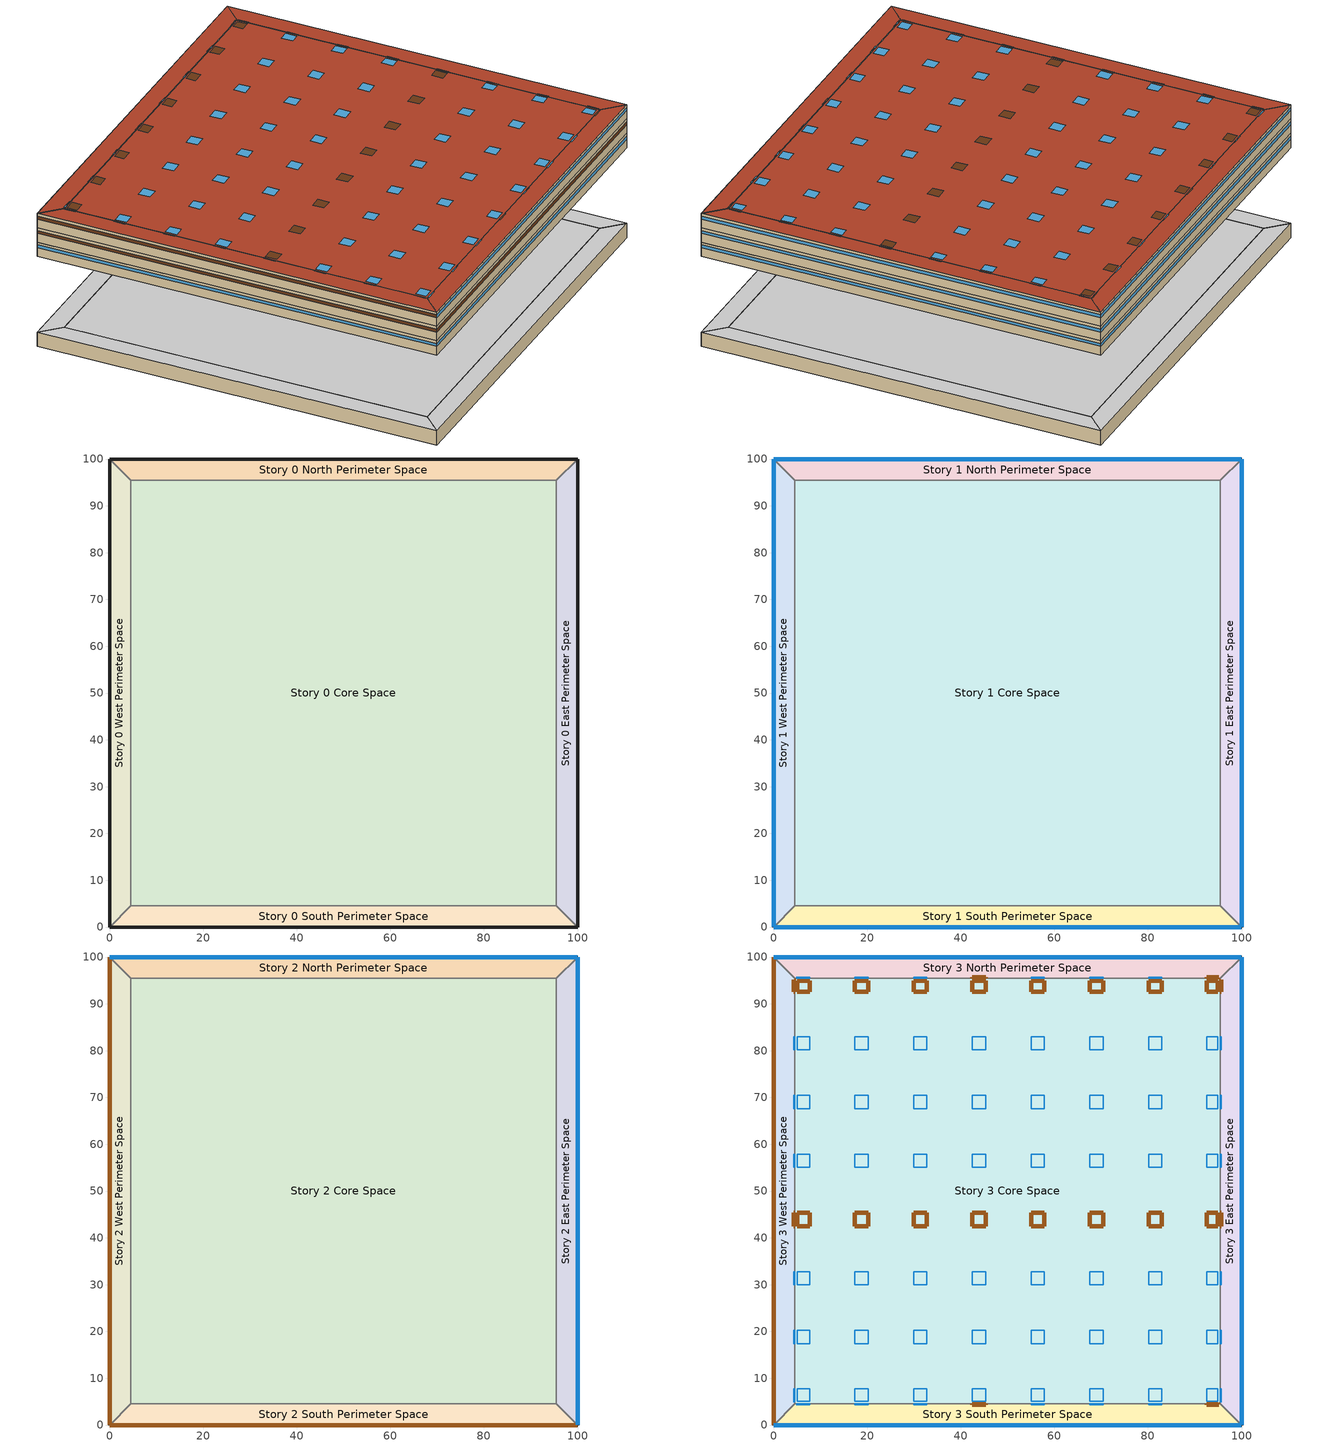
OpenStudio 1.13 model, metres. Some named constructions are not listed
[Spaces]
Story 0 West Perimeter Space
 floor ground: 0,0 0,100 4.57,95.43 4.57,4.57 z-13.8
 wall ground: 0,100 0,0 z-13.8:-10
 wall to Story 0 North Perimeter Space: 4.57,95.43 0,100 z-13.8:-10
 wall to Story 0 Core Space: 4.57,4.57 4.57,95.43 z-13.8:-10
 wall to Story 0 South Perimeter Space: 0,0 4.57,4.57 z-13.8:-10
 ceiling ground: 4.57,4.57 4.57,95.43 0,100 0,0 z-10
Story 0 North Perimeter Space
 floor ground: 0,100 100,100 95.43,95.43 4.57,95.43 z-13.8
 wall ground: 100,100 0,100 z-13.8:-10
 wall to Story 0 East Perimeter Space: 95.43,95.43 100,100 z-13.8:-10
 wall to Story 0 Core Space: 4.57,95.43 95.43,95.43 z-13.8:-10
 ceiling ground: 4.57,95.43 95.43,95.43 100,100 0,100 z-10
Story 0 East Perimeter Space
 floor ground: 100,100 100,0 95.43,4.57 95.43,95.43 z-13.8
 wall ground: 100,0 100,100 z-13.8:-10
 wall to Story 0 South Perimeter Space: 95.43,4.57 100,0 z-13.8:-10
 wall to Story 0 Core Space: 95.43,95.43 95.43,4.57 z-13.8:-10
 ceiling ground: 95.43,95.43 95.43,4.57 100,0 100,100 z-10
Story 0 South Perimeter Space
 floor ground: 100,0 0,0 4.57,4.57 95.43,4.57 z-13.8
 wall ground: 0,0 100,0 z-13.8:-10
 wall to Story 0 Core Space: 95.43,4.57 4.57,4.57 z-13.8:-10
 ceiling ground: 95.43,4.57 4.57,4.57 0,0 100,0 z-10
Story 0 Core Space
 floor ground: 4.57,4.57 4.57,95.43 95.43,95.43 95.43,4.57 z-13.8
 ceiling ground: 95.43,4.57 95.43,95.43 4.57,95.43 4.57,4.57 z-10
Story 1 West Perimeter Space
 floor outside: 0,0 0,100 4.57,95.43 4.57,4.57 z10
 wall outside: 0,100 0,0 z10:13.8
 wall to Story 1 North Perimeter Space: 4.57,95.43 0,100 z10:13.8
 wall to Story 1 Core Space: 4.57,4.57 4.57,95.43 z10:13.8
 wall to Story 1 South Perimeter Space: 0,0 4.57,4.57 z10:13.8
 window: 0,99.97 0,0.03 z12.28:13.04
Story 1 North Perimeter Space
 floor outside: 0,100 100,100 95.43,95.43 4.57,95.43 z10
 wall outside: 100,100 0,100 z10:13.8
 wall to Story 1 East Perimeter Space: 95.43,95.43 100,100 z10:13.8
 wall to Story 1 Core Space: 4.57,95.43 95.43,95.43 z10:13.8
 window: 99.97,100 0.03,100 z12.28:13.04
Story 1 East Perimeter Space
 floor outside: 100,100 100,0 95.43,4.57 95.43,95.43 z10
 wall outside: 100,0 100,100 z10:13.8
 wall to Story 1 South Perimeter Space: 95.43,4.57 100,0 z10:13.8
 wall to Story 1 Core Space: 95.43,95.43 95.43,4.57 z10:13.8
 window: 100,0.03 100,99.97 z12.28:13.04
Story 1 South Perimeter Space
 floor outside: 100,0 0,0 4.57,4.57 95.43,4.57 z10
 wall outside: 0,0 100,0 z10:13.8
 wall to Story 1 Core Space: 95.43,4.57 4.57,4.57 z10:13.8
 window: 0.03,0 99.97,0 z12.28:13.04
Story 1 Core Space
 floor outside: 4.57,4.57 4.57,95.43 95.43,95.43 95.43,4.57 z10
Story 2 West Perimeter Space
 floor to Story 1 West Perimeter Space: 0,0 0,100 4.57,95.43 4.57,4.57 z13.8
 wall outside: 0,100 0,0 z13.8:17.6
 wall to Story 2 North Perimeter Space: 4.57,95.43 0,100 z13.8:17.6
 wall to Story 2 Core Space: 4.57,4.57 4.57,95.43 z13.8:17.6
 wall to Story 2 South Perimeter Space: 0,0 4.57,4.57 z13.8:17.6
 door: 0,99.97 0,0.03 z16.08:16.84
Story 2 North Perimeter Space
 floor to Story 1 North Perimeter Space: 0,100 100,100 95.43,95.43 4.57,95.43 z13.8
 wall outside: 100,100 0,100 z13.8:17.6
 wall to Story 2 East Perimeter Space: 95.43,95.43 100,100 z13.8:17.6
 wall to Story 2 Core Space: 4.57,95.43 95.43,95.43 z13.8:17.6
 window: 99.97,100 0.03,100 z16.08:16.84
Story 2 East Perimeter Space
 floor to Story 1 East Perimeter Space: 100,100 100,0 95.43,4.57 95.43,95.43 z13.8
 wall outside: 100,0 100,100 z13.8:17.6
 wall to Story 2 South Perimeter Space: 95.43,4.57 100,0 z13.8:17.6
 wall to Story 2 Core Space: 95.43,95.43 95.43,4.57 z13.8:17.6
 window: 100,0.03 100,99.97 z16.08:16.84
Story 2 South Perimeter Space
 floor to Story 1 South Perimeter Space: 100,0 0,0 4.57,4.57 95.43,4.57 z13.8
 wall outside: 0,0 100,0 z13.8:17.6
 wall to Story 2 Core Space: 95.43,4.57 4.57,4.57 z13.8:17.6
 door: 0.03,0 99.97,0 z16.08:16.84
Story 2 Core Space
 floor to Story 1 Core Space: 4.57,4.57 4.57,95.43 95.43,95.43 95.43,4.57 z13.8
Story 3 West Perimeter Space
 floor to Story 2 West Perimeter Space: 0,0 0,100 4.57,95.43 4.57,4.57 z17.6
 wall outside: 0,100 0,0 z17.6:21.4
 wall to Story 3 North Perimeter Space: 4.57,95.43 0,100 z17.6:21.4
 wall to Story 3 Core Space: 4.57,4.57 4.57,95.43 z17.6:21.4
 wall to Story 3 South Perimeter Space: 0,0 4.57,4.57 z17.6:21.4
 door: 0,99.97 0,0.03 z19.88:20.64; 4.32,45.33 4.32,42.5 4.53,42.5 4.53,45.33 z21.4; 4.52,94.94 4.32,95.15 4.32,92.61 4.52,92.61 z21.4
 roof outside: 4.57,4.57 4.57,95.43 0,100 0,0 z21.4
 skylight: 4.32,7.71 4.32,4.9 4.52,5.11 4.52,7.71 z21.4; 4.32,20.23 4.32,17.41 4.53,17.41 4.53,20.23 z21.4; 4.32,32.78 4.32,29.95 4.53,29.95 4.53,32.78 z21.4; 4.32,57.88 4.32,55.05 4.53,55.05 4.53,57.88 z21.4; 4.32,70.42 4.32,67.6 4.53,67.6 4.53,70.42 z21.4; 4.32,82.97 4.32,80.14 4.53,80.14 4.53,82.97 z21.4
Story 3 North Perimeter Space
 floor to Story 2 North Perimeter Space: 0,100 100,100 95.43,95.43 4.57,95.43 z17.6
 wall outside: 100,100 0,100 z17.6:21.4
 wall to Story 3 East Perimeter Space: 95.43,95.43 100,100 z17.6:21.4
 wall to Story 3 Core Space: 4.57,95.43 95.43,95.43 z17.6:21.4
 window: 99.97,100 0.03,100 z19.88:20.64
 door: 45.33,95.68 42.5,95.68 42.5,95.47 45.33,95.47 z21.4; 92.61,95.68 92.61,95.48 94.94,95.48 95.15,95.68 z21.4
 roof outside: 4.57,95.43 95.43,95.43 100,100 0,100 z21.4
 skylight: 5.11,95.48 7.71,95.48 7.71,95.68 4.9,95.68 z21.4; 20.23,95.68 17.41,95.68 17.41,95.47 20.23,95.47 z21.4; 32.78,95.68 29.95,95.68 29.95,95.47 32.78,95.47 z21.4; 57.88,95.68 55.05,95.68 55.05,95.47 57.88,95.47 z21.4; 70.42,95.68 67.6,95.68 67.6,95.47 70.42,95.47 z21.4; 82.97,95.68 80.14,95.68 80.14,95.47 82.97,95.47 z21.4
Story 3 East Perimeter Space
 floor to Story 2 East Perimeter Space: 100,100 100,0 95.43,4.57 95.43,95.43 z17.6
 wall outside: 100,0 100,100 z17.6:21.4
 wall to Story 3 South Perimeter Space: 95.43,4.57 100,0 z17.6:21.4
 wall to Story 3 Core Space: 95.43,95.43 95.43,4.57 z17.6:21.4
 window: 100,0.03 100,99.97 z19.88:20.64
 door: 95.47,42.5 95.68,42.5 95.68,45.33 95.47,45.33 z21.4; 95.48,94.94 95.48,92.61 95.68,92.61 95.68,95.15 z21.4
 roof outside: 95.43,95.43 95.43,4.57 100,0 100,100 z21.4
 skylight: 95.48,5.11 95.68,4.9 95.68,7.71 95.48,7.71 z21.4; 95.47,17.41 95.68,17.41 95.68,20.23 95.47,20.23 z21.4; 95.47,29.95 95.68,29.95 95.68,32.78 95.47,32.78 z21.4; 95.47,55.05 95.68,55.05 95.68,57.88 95.47,57.88 z21.4; 95.47,67.6 95.68,67.6 95.68,70.42 95.47,70.42 z21.4; 95.47,80.14 95.68,80.14 95.68,82.97 95.47,82.97 z21.4
Story 3 South Perimeter Space
 floor to Story 2 South Perimeter Space: 100,0 0,0 4.57,4.57 95.43,4.57 z17.6
 wall outside: 0,0 100,0 z17.6:21.4
 wall to Story 3 Core Space: 95.43,4.57 4.57,4.57 z17.6:21.4
 window: 0.03,0 99.97,0 z19.88:20.64
 door: 42.5,4.53 42.5,4.32 45.33,4.32 45.33,4.53 z21.4; 94.94,4.52 92.61,4.52 92.61,4.32 95.15,4.32 z21.4
 roof outside: 95.43,4.57 4.57,4.57 0,0 100,0 z21.4
 skylight: 5.11,4.52 4.9,4.32 7.71,4.32 7.71,4.52 z21.4; 17.41,4.53 17.41,4.32 20.23,4.32 20.23,4.53 z21.4; 29.95,4.53 29.95,4.32 32.78,4.32 32.78,4.53 z21.4; 55.05,4.53 55.05,4.32 57.88,4.32 57.88,4.53 z21.4; 67.6,4.53 67.6,4.32 70.42,4.32 70.42,4.53 z21.4; 80.14,4.53 80.14,4.32 82.97,4.32 82.97,4.53 z21.4
Story 3 Core Space
 floor to Story 2 Core Space: 4.57,4.57 4.57,95.43 95.43,95.43 95.43,4.57 z17.6
 door: 5.13,42.5 7.73,42.5 7.73,45.33 5.13,45.33 z21.4; 5.13,94.93 5.13,92.59 7.73,92.59 7.73,94.93 z21.4; 17.41,42.5 20.23,42.5 20.23,45.33 17.41,45.33 z21.4; 17.41,94.93 17.41,92.59 20.23,92.59 20.23,94.93 z21.4; 29.95,42.5 32.78,42.5 32.78,45.33 29.95,45.33 z21.4; 29.95,94.93 29.95,92.59 32.78,92.59 32.78,94.93 z21.4; 42.5,42.5 45.33,42.5 45.33,45.33 42.5,45.33 z21.4; 42.5,94.93 42.5,92.59 45.33,92.59 45.33,94.93 z21.4; 55.05,42.5 57.88,42.5 57.88,45.33 55.05,45.33 z21.4; 55.05,94.93 55.05,92.59 57.88,92.59 57.88,94.93 z21.4; 67.6,42.5 70.42,42.5 70.42,45.33 67.6,45.33 z21.4; 67.6,94.93 67.6,92.59 70.42,92.59 70.42,94.93 z21.4; 80.14,42.5 82.97,42.5 82.97,45.33 80.14,45.33 z21.4; 80.14,94.93 80.14,92.59 82.97,92.59 82.97,94.93 z21.4; 92.59,45.33 92.59,42.5 94.93,42.5 94.93,45.33 z21.4; 94.93,94.93 92.59,94.93 92.59,92.59 94.93,92.59 z21.4
 roof outside: 95.43,4.57 95.43,95.43 4.57,95.43 4.57,4.57 z21.4
 skylight: 5.13,5.13 7.73,5.13 7.73,7.73 5.13,7.73 z21.4; 5.13,17.41 7.73,17.41 7.73,20.23 5.13,20.23 z21.4; 5.13,29.95 7.73,29.95 7.73,32.78 5.13,32.78 z21.4; 5.13,55.05 7.73,55.05 7.73,57.88 5.13,57.88 z21.4; 5.13,67.6 7.73,67.6 7.73,70.42 5.13,70.42 z21.4; 5.13,80.14 7.73,80.14 7.73,82.97 5.13,82.97 z21.4; 20.23,7.73 17.41,7.73 17.41,5.13 20.23,5.13 z21.4; 17.41,17.41 20.23,17.41 20.23,20.23 17.41,20.23 z21.4; 17.41,29.95 20.23,29.95 20.23,32.78 17.41,32.78 z21.4; 17.41,55.05 20.23,55.05 20.23,57.88 17.41,57.88 z21.4; 17.41,67.6 20.23,67.6 20.23,70.42 17.41,70.42 z21.4; 17.41,80.14 20.23,80.14 20.23,82.97 17.41,82.97 z21.4; 32.78,7.73 29.95,7.73 29.95,5.13 32.78,5.13 z21.4; 29.95,17.41 32.78,17.41 32.78,20.23 29.95,20.23 z21.4; 29.95,29.95 32.78,29.95 32.78,32.78 29.95,32.78 z21.4; 29.95,55.05 32.78,55.05 32.78,57.88 29.95,57.88 z21.4; 29.95,67.6 32.78,67.6 32.78,70.42 29.95,70.42 z21.4; 29.95,80.14 32.78,80.14 32.78,82.97 29.95,82.97 z21.4; 45.33,7.73 42.5,7.73 42.5,5.13 45.33,5.13 z21.4; 42.5,17.41 45.33,17.41 45.33,20.23 42.5,20.23 z21.4; 42.5,29.95 45.33,29.95 45.33,32.78 42.5,32.78 z21.4; 42.5,55.05 45.33,55.05 45.33,57.88 42.5,57.88 z21.4; 42.5,67.6 45.33,67.6 45.33,70.42 42.5,70.42 z21.4; 42.5,80.14 45.33,80.14 45.33,82.97 42.5,82.97 z21.4; 57.88,7.73 55.05,7.73 55.05,5.13 57.88,5.13 z21.4; 55.05,17.41 57.88,17.41 57.88,20.23 55.05,20.23 z21.4; 55.05,29.95 57.88,29.95 57.88,32.78 55.05,32.78 z21.4; 55.05,55.05 57.88,55.05 57.88,57.88 55.05,57.88 z21.4; 55.05,67.6 57.88,67.6 57.88,70.42 55.05,70.42 z21.4; 55.05,80.14 57.88,80.14 57.88,82.97 55.05,82.97 z21.4; 70.42,7.73 67.6,7.73 67.6,5.13 70.42,5.13 z21.4; 67.6,17.41 70.42,17.41 70.42,20.23 67.6,20.23 z21.4; 67.6,29.95 70.42,29.95 70.42,32.78 67.6,32.78 z21.4; 67.6,55.05 70.42,55.05 70.42,57.88 67.6,57.88 z21.4; 67.6,67.6 70.42,67.6 70.42,70.42 67.6,70.42 z21.4; 67.6,80.14 70.42,80.14 70.42,82.97 67.6,82.97 z21.4; 82.97,7.73 80.14,7.73 80.14,5.13 82.97,5.13 z21.4; 80.14,17.41 82.97,17.41 82.97,20.23 80.14,20.23 z21.4; 80.14,29.95 82.97,29.95 82.97,32.78 80.14,32.78 z21.4; 80.14,55.05 82.97,55.05 82.97,57.88 80.14,57.88 z21.4; 80.14,67.6 82.97,67.6 82.97,70.42 80.14,70.42 z21.4; 80.14,80.14 82.97,80.14 82.97,82.97 80.14,82.97 z21.4; 92.59,7.73 92.59,5.13 94.93,5.13 94.93,7.73 z21.4; 92.59,20.23 92.59,17.41 94.93,17.41 94.93,20.23 z21.4; 92.59,32.78 92.59,29.95 94.93,29.95 94.93,32.78 z21.4; 92.59,57.88 92.59,55.05 94.93,55.05 94.93,57.88 z21.4; 92.59,70.42 92.59,67.6 94.93,67.6 94.93,70.42 z21.4; 92.59,82.97 92.59,80.14 94.93,80.14 94.93,82.97 z21.4
[Building]
Building 1: Default Construction Set=Construction Set 1 at climate 4 at climate 5 at climate 6 at climate 7a at climate 7b at climate 8
[Site]
Resolute_NU_CAN: Latitude {deg}=74.72; Longitude {deg}=-94.98; Time Zone {hr}=-6; Elevation {m}=67
[Site:GroundTemperature:BuildingSurface]
19.527, 19.502, 19.536, 19.598, 20.002, 21.64, 22.225, 22.375, 21.449, 20.121, 19.802, 19.633
[Site:WaterMainsTemperature]
Calculation Method=Correlation; Annual Average Outdoor Air Temperature {C}=-16.5333; Maximum Difference In Monthly Average Outdoor Air Temperatures {deltaC}=35.9
[SizingPeriod:DesignDay] Barometric Pressure {Pa}=100523; Sky Clearness=0; Rain Indicator=0; Snow Indicator=0; Day of Month=21; Daylight Saving Time Indicator=0; Humidity Indicating Type=Wetbulb; Dry-Bulb Temperature Range Modifier Type=DefaultMultipliers
Name | Maximum Dry-Bulb Temperature {C} | Daily Dry-Bulb Temperature Range {deltaC} | Humidity Indicating Conditions at Maximum Dry-Bulb | Wind Speed {m/s} | Wind Direction {deg} | Month | Day Type | Solar Model Indicator | ASHRAE Taub | ASHRAE Taud
Resolute Ann Clg .4% Condns DB=>MWB | 10.8 | 4.7 | 7.7 | 5.6 | 140 | 7 | SummerDesignDay | ASHRAETau | 0.332 | 2.238
Resolute Ann Htg 99.6% Condns DB | -42.5 | 0 | -42.5 | 4 | 330 | 2 | WinterDesignDay | ASHRAEClearSky
[Material] Roughness=Smooth; Density {kg/m3}=0.1; Specific Heat {J/kg-K}=100; Thermal Absorptance=0.9; Solar Absorptance=0.7; Visible Absorptance=0.7
Name | Thickness {m} | Conductivity {W/m-K}
opaque material | 0.0127 | 0.16
insulation material | 0.05 | 0.043
[WindowMaterial:SimpleGlazingSystem]
Name | U-Factor {W/m2-K} | Solar Heat Gain Coefficient | Visible Transmittance
simple glazing test | 3.23646 | 0.25 | 0.16
Customized Fenestration:: cond=0.160 tvis=0.210 tsol=0.600 | 1.6 | 0.6 | 0.21
[WindowMaterial:Glazing]
Standard Glazing Test: Optical Data Type=SpectralAverage; Thickness {m}=0.003; Solar Transmittance at Normal Incidence=0.84; Front Side Solar Reflectance at Normal Incidence=0.075; Back Side Solar Reflectance at Normal Incidence=0.075; Visible Transmittance at Normal Incidence=0.9; Front Side Visible Reflectance at Normal Incidence=0.081; Back Side Visible Reflectance at Normal Incidence=0.081; Infrared Transmittance at Normal Incidence=0; Front Side Infrared Hemispherical Emissivity=0.84; Back Side Infrared Hemispherical Emissivity=0.84; Conductivity {W/m-K}=0.9; Dirt Correction Factor for Solar and Visible Transmittance=1; Solar Diffusing=No
[Construction]
OpaqueConstructionIntWall; OpaqueConstructionIntRoof; OpaqueConstructionIntFloor; OpaqueConstructionDoor; OpaqueConstructionOverheadDoor: opaque material, insulation material
FenestrationConstructionFixed; FenestrationConstructionOperable: simple glazing test
FenestrationConstructionDoor; FenestrationConstructionSkylight; FenestrationConstructionDomeConstruction; FenestrationConstructionDiffuserConstruction: Standard Glazing Test
Customized Fenestration: cond=0.160 tvis=0.210 tsol=0.600: Customized Fenestration:: cond=0.160 tvis=0.210 tsol=0.600
[DefaultSurfaceConstructions]
Name | Floor Construction | Wall Construction | Roof Ceiling Construction
InteriorSet | OpaqueConstructionIntRoof | OpaqueConstructionIntWall | OpaqueConstructionIntFloor
Construction Set 1 at climate 4 at climate 5 at climate 6 at climate 7a at climate 7b at climate 8 | Customized opaque construction {d19dd1ed-6a47-491d-9ac2-61c3805eda9e} to conductance of 0.142 | Customized opaque construction {5ef58416-8c14-4a84-964b-85a2a69d240b} to conductance of 0.183 | Customized opaque construction {3a5b4be6-8e29-485b-a5ff-7d1699a4a84e} to conductance of 0.142
Construction Set 1 at climate 4 at climate 5 at climate 6 at climate 7a at climate 7b at climate 9 | Customized opaque construction {d8dfa130-18df-4135-a8c4-1b371ef17250} to conductance of 0.379 | Customized opaque construction {c9726a40-cf0e-4b31-bba0-b41c11d79092} to conductance of 0.21 | Customized opaque construction {5d5c9e20-becf-42a1-866a-dbf417f2469e} to conductance of 0.21
[DefaultSubSurfaceConstructions]
Name | Fixed Window Construction | Operable Window Construction | Door Construction | Glass Door Construction | Overhead Door Construction | Skylight Construction | Tubular Daylight Dome Construction | Tubular Daylight Diffuser Construction
Default Sub Surface Constructions 2 | FenestrationConstructionFixed | FenestrationConstructionOperable | OpaqueConstructionDoor | FenestrationConstructionDoor | OpaqueConstructionOverheadDoor | FenestrationConstructionSkylight | FenestrationConstructionDomeConstruction | FenestrationConstructionDiffuserConstruction
Construction Set 1 at climate 4 at climate 5 at climate 6 at climate 7a at climate 7b at climate 8 | Customized Fenestration: cond=0.160 tvis=0.210 tsol=0.600 | Customized Fenestration: cond=0.160 tvis=0.210 tsol=0.600 | Customized opaque construction {cabdbe77-d35f-4ec2-93a9-02a3c53a48a1} to conductance of 1.6 | Customized Fenestration: cond=0.160 tvis=0.210 tsol=0.600 | Customized opaque construction {1ea1136d-2adc-4b91-a025-7bdcd371e64c} to conductance of 1.6 | Customized Fenestration: cond=0.160 tvis=0.210 tsol=0.600 | Customized Fenestration: cond=0.160 tvis=0.210 tsol=0.600 | Customized Fenestration: cond=0.160 tvis=0.210 tsol=0.600
[DefaultConstructionSet]
Construction Set 1 at climate 4 at climate 5 at climate 6 at climate 7a at climate 7b at climate 8: Default Exterior Surface Constructions=Construction Set 1 at climate 4 at climate 5 at climate 6 at climate 7a at climate 7b at climate 8; Default Interior Surface Constructions=InteriorSet; Default Ground Contact Surface Constructions=Construction Set 1 at climate 4 at climate 5 at climate 6 at climate 7a at climate 7b at climate 9; Default Exterior SubSurface Constructions=Construction Set 1 at climate 4 at climate 5 at climate 6 at climate 7a at climate 7b at climate 8; Default Interior SubSurface Constructions=Default Sub Surface Constructions 2
[BuildingStory] Nominal Floor to Floor Height {m}=3.8
Name | Nominal Z Coordinate {m}
Story 0 | -13.8
Story 1 | 10
Story 2 | 13.8
Story 3 | 17.6
[Space] Space Type=NECB 2011-Office-WholeBuilding
Name | Building Story | Thermal Zone
Story 0 West Perimeter Space | Story 0 | Story 0 West Perimeter Space ZN
Story 0 North Perimeter Space | Story 0 | Story 0 North Perimeter Space ZN
Story 0 East Perimeter Space | Story 0 | Story 0 East Perimeter Space ZN
Story 0 South Perimeter Space | Story 0 | Story 0 South Perimeter Space ZN
Story 0 Core Space | Story 0 | Story 0 Core Space ZN
Story 1 West Perimeter Space | Story 1 | Story 1 West Perimeter Space ZN
Story 1 North Perimeter Space | Story 1 | Story 1 North Perimeter Space ZN
Story 1 East Perimeter Space | Story 1 | Story 1 East Perimeter Space ZN
Story 1 South Perimeter Space | Story 1 | Story 1 South Perimeter Space ZN
Story 1 Core Space | Story 1 | Story 1 Core Space ZN
Story 2 West Perimeter Space | Story 2 | Story 2 West Perimeter Space ZN
Story 2 North Perimeter Space | Story 2 | Story 2 North Perimeter Space ZN
Story 2 East Perimeter Space | Story 2 | Story 2 East Perimeter Space ZN
Story 2 South Perimeter Space | Story 2 | Story 2 South Perimeter Space ZN
Story 2 Core Space | Story 2 | Story 2 Core Space ZN
Story 3 West Perimeter Space | Story 3 | Story 3 West Perimeter Space ZN
Story 3 North Perimeter Space | Story 3 | Story 3 North Perimeter Space ZN
Story 3 East Perimeter Space | Story 3 | Story 3 East Perimeter Space ZN
Story 3 South Perimeter Space | Story 3 | Story 3 South Perimeter Space ZN
Story 3 Core Space | Story 3 | Story 3 Core Space ZN
[SpaceType]
NECB 2011-Office-WholeBuilding: Default Schedule Set=NECB 2011-Office-WholeBuilding Schedule Set; Design Specification Outdoor Air Object=NECB 2011-Office-WholeBuilding Ventilation; Standards Building Type=Office; Standards Space Type=WholeBuilding
[People:Definition]
NECB 2011-Office-WholeBuilding People Definition: Number of People Calculation Method=People/Area; People per Space Floor Area {person/m2}=0.0400417; Fraction Radiant=0.3
[People]
NECB 2011-Office-WholeBuilding People: People Definition=NECB 2011-Office-WholeBuilding People Definition; Space or SpaceType=NECB 2011-Office-WholeBuilding; Work Efficiency Schedule=Work Efficiency Schedule; Clothing Insulation Schedule=Clothing Schedule; Air Velocity Schedule=Air Velocity Schedule
[Lights:Definition]
NECB 2011-Office-WholeBuilding Lights Definition: Design Level Calculation Method=Watts/Area; Watts per Space Floor Area {W/m2}=9.69992; Fraction Radiant=0.5; Fraction Visible=0.2
[Lights]
NECB 2011-Office-WholeBuilding Lights: Lights Definition=NECB 2011-Office-WholeBuilding Lights Definition; Space or SpaceType=NECB 2011-Office-WholeBuilding
[ElectricEquipment:Definition]
NECB 2011-Office-WholeBuilding Elec Equip Definition: Design Level Calculation Method=Watts/Area; Watts per Space Floor Area {W/m2}=7.49994; Fraction Radiant=0.5
[ElectricEquipment]
NECB 2011-Office-WholeBuilding Elec Equip: Electric Equipment Definition=NECB 2011-Office-WholeBuilding Elec Equip Definition; Space or SpaceType=NECB 2011-Office-WholeBuilding
[DesignSpecification:OutdoorAir]
NECB 2011-Office-WholeBuilding Ventilation: Outdoor Air Method=Sum; Outdoor Air Flow per Floor Area {m3/s-m2}=0.00040132
[DefaultScheduleSet]
NECB 2011-Office-WholeBuilding Schedule Set: Number of People Schedule=NECB-A-Occupancy; People Activity Level Schedule=NECB-Activity; Lighting Schedule=NECB-A-Lighting; Electric Equipment Schedule=NECB-A-Electric-Equipment; Infiltration Schedule=Always On
[ThermostatSetpoint:DualSetpoint] Heating Setpoint Temperature Schedule=NECB-A-Thermostat Setpoint-Heating; Cooling Setpoint Temperature Schedule=NECB-A-Thermostat Setpoint-Cooling
NECB 2011-Office-WholeBuilding Thermostat 1; NECB 2011-Office-WholeBuilding Thermostat 2; NECB 2011-Office-WholeBuilding Thermostat 3; NECB 2011-Office-WholeBuilding Thermostat 4; NECB 2011-Office-WholeBuilding Thermostat 5; NECB 2011-Office-WholeBuilding Thermostat 6; NECB 2011-Office-WholeBuilding Thermostat 7; NECB 2011-Office-WholeBuilding Thermostat 8; NECB 2011-Office-WholeBuilding Thermostat 9; NECB 2011-Office-WholeBuilding Thermostat 10; NECB 2011-Office-WholeBuilding Thermostat 11; NECB 2011-Office-WholeBuilding Thermostat 12; NECB 2011-Office-WholeBuilding Thermostat 13; NECB 2011-Office-WholeBuilding Thermostat 14; NECB 2011-Office-WholeBuilding Thermostat 15; NECB 2011-Office-WholeBuilding Thermostat 16; NECB 2011-Office-WholeBuilding Thermostat 17; NECB 2011-Office-WholeBuilding Thermostat 18; NECB 2011-Office-WholeBuilding Thermostat 19; NECB 2011-Office-WholeBuilding Thermostat 20
[ThermalZone] Use Ideal Air Loads=No
Name | Thermostat
Story 3 West Perimeter Space ZN | NECB 2011-Office-WholeBuilding Thermostat 1
Story 1 East Perimeter Space ZN | NECB 2011-Office-WholeBuilding Thermostat 2
Story 3 Core Space ZN | NECB 2011-Office-WholeBuilding Thermostat 3
Story 3 South Perimeter Space ZN | NECB 2011-Office-WholeBuilding Thermostat 4
Story 0 North Perimeter Space ZN | NECB 2011-Office-WholeBuilding Thermostat 5
Story 3 North Perimeter Space ZN | NECB 2011-Office-WholeBuilding Thermostat 6
Story 1 Core Space ZN | NECB 2011-Office-WholeBuilding Thermostat 7
Story 1 North Perimeter Space ZN | NECB 2011-Office-WholeBuilding Thermostat 8
Story 2 East Perimeter Space ZN | NECB 2011-Office-WholeBuilding Thermostat 9
Story 0 South Perimeter Space ZN | NECB 2011-Office-WholeBuilding Thermostat 10
Story 0 West Perimeter Space ZN | NECB 2011-Office-WholeBuilding Thermostat 11
Story 0 Core Space ZN | NECB 2011-Office-WholeBuilding Thermostat 12
Story 1 West Perimeter Space ZN | NECB 2011-Office-WholeBuilding Thermostat 13
Story 3 East Perimeter Space ZN | NECB 2011-Office-WholeBuilding Thermostat 14
Story 1 South Perimeter Space ZN | NECB 2011-Office-WholeBuilding Thermostat 15
Story 2 South Perimeter Space ZN | NECB 2011-Office-WholeBuilding Thermostat 16
Story 0 East Perimeter Space ZN | NECB 2011-Office-WholeBuilding Thermostat 17
Story 2 North Perimeter Space ZN | NECB 2011-Office-WholeBuilding Thermostat 18
Story 2 Core Space ZN | NECB 2011-Office-WholeBuilding Thermostat 19
Story 2 West Perimeter Space ZN | NECB 2011-Office-WholeBuilding Thermostat 20
[Sizing:Zone] Zone Cooling Design Supply Air Temperature Input Method=SupplyAirTemperature; Zone Cooling Design Supply Air Temperature {C}=14; Zone Cooling Design Supply Air Temperature Difference {deltaC}=11.11; Zone Heating Design Supply Air Temperature Input Method=SupplyAirTemperature; Zone Heating Design Supply Air Temperature {C}=40; Zone Heating Design Supply Air Temperature Difference {deltaC}=11.11; Zone Cooling Design Supply Air Humidity Ratio {kg-H2O/kg-air}=0.0085; Zone Heating Design Supply Air Humidity Ratio {kg-H2O/kg-air}=0.008; Cooling Design Air Flow Method=DesignDay; Heating Design Air Flow Method=DesignDay; Account for Dedicated Outdoor Air System=No; Dedicated Outdoor Air System Control Strategy=NeutralSupplyAir; Dedicated Outdoor Air Low Setpoint Temperature for Design {C}=autosize; Dedicated Outdoor Air High Setpoint Temperature for Design {C}=autosize
Story 3 West Perimeter Space ZN; Story 1 East Perimeter Space ZN; Story 3 Core Space ZN; Story 3 South Perimeter Space ZN; Story 0 North Perimeter Space ZN; Story 3 North Perimeter Space ZN; Story 1 Core Space ZN; Story 1 North Perimeter Space ZN; Story 2 East Perimeter Space ZN; Story 0 South Perimeter Space ZN; Story 0 West Perimeter Space ZN; Story 0 Core Space ZN; Story 1 West Perimeter Space ZN; Story 3 East Perimeter Space ZN; Story 1 South Perimeter Space ZN; Story 2 South Perimeter Space ZN; Story 0 East Perimeter Space ZN; Story 2 North Perimeter Space ZN; Story 2 Core Space ZN; Story 2 West Perimeter Space ZN
[Zone equipment]
Story 3 West Perimeter Space ZN: Zone HVAC Ideal Loads Air System 1
Story 1 East Perimeter Space ZN: Zone HVAC Ideal Loads Air System 2
Story 3 Core Space ZN: Zone HVAC Ideal Loads Air System 3
Story 3 South Perimeter Space ZN: Zone HVAC Ideal Loads Air System 4
Story 0 North Perimeter Space ZN: Zone HVAC Ideal Loads Air System 5
Story 3 North Perimeter Space ZN: Zone HVAC Ideal Loads Air System 6
Story 1 Core Space ZN: Zone HVAC Ideal Loads Air System 7
Story 1 North Perimeter Space ZN: Zone HVAC Ideal Loads Air System 8
Story 2 East Perimeter Space ZN: Zone HVAC Ideal Loads Air System 9
Story 0 South Perimeter Space ZN: Zone HVAC Ideal Loads Air System 10
Story 0 West Perimeter Space ZN: Zone HVAC Ideal Loads Air System 11
Story 0 Core Space ZN: Zone HVAC Ideal Loads Air System 12
Story 1 West Perimeter Space ZN: Zone HVAC Ideal Loads Air System 13
Story 3 East Perimeter Space ZN: Zone HVAC Ideal Loads Air System 14
Story 1 South Perimeter Space ZN: Zone HVAC Ideal Loads Air System 15
Story 2 South Perimeter Space ZN: Zone HVAC Ideal Loads Air System 16
Story 0 East Perimeter Space ZN: Zone HVAC Ideal Loads Air System 17
Story 2 North Perimeter Space ZN: Zone HVAC Ideal Loads Air System 18
Story 2 Core Space ZN: Zone HVAC Ideal Loads Air System 19
Story 2 West Perimeter Space ZN: Zone HVAC Ideal Loads Air System 20
[SpaceInfiltration:DesignFlowRate] Schedule=Always On Discrete; Design Flow Rate Calculation Method=Flow/ExteriorArea; Constant Term Coefficient=0; Temperature Term Coefficient=0; Velocity Term Coefficient=0.224; Velocity Squared Term Coefficient=0
Name | Space or SpaceType | Flow per Exterior Surface Area {m3/s-m2}
Story 1 East Perimeter Space Infiltration | Story 1 East Perimeter Space | 0.000116405
Story 1 North Perimeter Space Infiltration | Story 1 North Perimeter Space | 0.000116405
Story 1 South Perimeter Space Infiltration | Story 1 South Perimeter Space | 0.000116405
Story 1 West Perimeter Space Infiltration | Story 1 West Perimeter Space | 0.000116405
Story 2 East Perimeter Space Infiltration | Story 2 East Perimeter Space | 0.00025
Story 2 North Perimeter Space Infiltration | Story 2 North Perimeter Space | 0.00025
Story 2 South Perimeter Space Infiltration | Story 2 South Perimeter Space | 0.00025
Story 2 West Perimeter Space Infiltration | Story 2 West Perimeter Space | 0.00025
Story 3 Core Space Infiltration | Story 3 Core Space | 0.00025
Story 3 East Perimeter Space Infiltration | Story 3 East Perimeter Space | 0.00025
Story 3 North Perimeter Space Infiltration | Story 3 North Perimeter Space | 0.00025
Story 3 South Perimeter Space Infiltration | Story 3 South Perimeter Space | 0.00025
Story 3 West Perimeter Space Infiltration | Story 3 West Perimeter Space | 0.00025
[Schedule:Ruleset]
Clothing Schedule: Default Day Schedule=Clothing Schedule Default Winter Clothes
Air Velocity Schedule: Default Day Schedule=Air Velocity Schedule Default
Work Efficiency Schedule: Default Day Schedule=Work Efficiency Schedule Default
NECB-A-Occupancy: Default Day Schedule=NECB-A-Occupancy Default
NECB-Activity: Default Day Schedule=NECB-Activity Default; Summer Design Day Schedule=NECB-Activity Summer Design Day; Winter Design Day Schedule=NECB-Activity Winter Design Day
NECB-A-Lighting: Default Day Schedule=NECB-A-Lighting Default
NECB-A-Electric-Equipment: Default Day Schedule=NECB-A-Electric-Equipment Default
Always On: Default Day Schedule=Always On Default
NECB-A-Thermostat Setpoint-Heating: Default Day Schedule=NECB-A-Thermostat Setpoint-Heating Default
NECB-A-Thermostat Setpoint-Cooling: Default Day Schedule=NECB-A-Thermostat Setpoint-Cooling Default
[Schedule:Day]
Clothing Schedule Default Winter Clothes; Always On Default: 24, 0, 1
Clothing Schedule Summer Clothes: 24, 0, 0.5
Air Velocity Schedule Default; NECB-A-Electric-Equipment Sat Day; NECB-A-Electric-Equipment Sun|Hol Day: 24, 0, 0.2
Work Efficiency Schedule Default; NECB-A-Occupancy Sat Day; NECB-A-Occupancy Sun|Hol Day: 24, 0, 0
NECB-A-Occupancy Default; NECB-A-Occupancy Default|Wkdy Day: 7, 0, 0, 8, 0, 0.1, 9, 0, 0.7, 12, 0, 0.9, 14, 0, 0.5, 17, 0, 0.9, 18, 0, 0.7, 19, 0, 0.3, 23, 0, 0.1, 24, 0, 0
NECB-Activity Default; NECB-Activity Winter Design Day; NECB-Activity Summer Design Day: 24, 0, 130
NECB-A-Lighting Default; NECB-A-Lighting Default|Wkdy Day: 7, 0, 0.05, 8, 0, 0.3, 9, 0, 0.8, 17, 0, 0.9, 18, 0, 0.8, 19, 0, 0.5, 21, 0, 0.3, 23, 0, 0.1, 24, 0, 0.05
NECB-A-Lighting Sat Day; NECB-A-Lighting Sun|Hol Day: 24, 0, 0.05
NECB-A-Electric-Equipment Default; NECB-A-Electric-Equipment Default|Wkdy Day: 7, 0, 0.2, 8, 0, 0.3, 9, 0, 0.8, 18, 0, 0.9, 19, 0, 0.5, 21, 0, 0.3, 24, 0, 0.2
NECB-A-Thermostat Setpoint-Heating Default; NECB-A-Thermostat Setpoint-Heating Default|Wkdy Day: 6, 0, 18, 7, 0, 20, 21, 0, 22, 24, 0, 18
NECB-A-Thermostat Setpoint-Heating Sat Day; NECB-A-Thermostat Setpoint-Heating Sun|Hol Day: 24, 0, 18
NECB-A-Thermostat Setpoint-Cooling Default; NECB-A-Thermostat Setpoint-Cooling Default|Wkdy Day: 6, 0, 35, 21, 0, 24, 24, 0, 35
NECB-A-Thermostat Setpoint-Cooling Sat Day; NECB-A-Thermostat Setpoint-Cooling Sun|Hol Day: 24, 0, 35
[Schedule:Rule] Date Specification Type=DateRange; Start Day=1
Name | Schedule Ruleset | Rule Order | Day Schedule | Start Month | End Month | End Day | Apply Monday | Apply Tuesday | Apply Wednesday | Apply Thursday | Apply Friday | Apply Saturday | Apply Sunday
Schedule Rule 1 | Clothing Schedule | 0 | Clothing Schedule Summer Clothes | 5 | 9 | 30
Schedule Rule 2 | NECB-A-Occupancy | 2 | NECB-A-Occupancy Default|Wkdy Day | 1 | 12 | 31 | Yes | Yes | Yes | Yes | Yes
Schedule Rule 3 | NECB-A-Occupancy | 1 | NECB-A-Occupancy Sat Day | 1 | 12 | 31 |  |  |  |  |  | Yes
Schedule Rule 4 | NECB-A-Occupancy | 0 | NECB-A-Occupancy Sun|Hol Day | 1 | 12 | 31 |  |  |  |  |  |  | Yes
Schedule Rule 5 | NECB-A-Lighting | 2 | NECB-A-Lighting Default|Wkdy Day | 1 | 12 | 31 | Yes | Yes | Yes | Yes | Yes
Schedule Rule 6 | NECB-A-Lighting | 1 | NECB-A-Lighting Sat Day | 1 | 12 | 31 |  |  |  |  |  | Yes
Schedule Rule 7 | NECB-A-Lighting | 0 | NECB-A-Lighting Sun|Hol Day | 1 | 12 | 31 |  |  |  |  |  |  | Yes
Schedule Rule 8 | NECB-A-Electric-Equipment | 2 | NECB-A-Electric-Equipment Default|Wkdy Day | 1 | 12 | 31 | Yes | Yes | Yes | Yes | Yes
Schedule Rule 9 | NECB-A-Electric-Equipment | 1 | NECB-A-Electric-Equipment Sat Day | 1 | 12 | 31 |  |  |  |  |  | Yes
Schedule Rule 10 | NECB-A-Electric-Equipment | 0 | NECB-A-Electric-Equipment Sun|Hol Day | 1 | 12 | 31 |  |  |  |  |  |  | Yes
Schedule Rule 11 | NECB-A-Thermostat Setpoint-Heating | 2 | NECB-A-Thermostat Setpoint-Heating Default|Wkdy Day | 1 | 12 | 31 | Yes | Yes | Yes | Yes | Yes
Schedule Rule 12 | NECB-A-Thermostat Setpoint-Heating | 1 | NECB-A-Thermostat Setpoint-Heating Sat Day | 1 | 12 | 31 |  |  |  |  |  | Yes
Schedule Rule 13 | NECB-A-Thermostat Setpoint-Heating | 0 | NECB-A-Thermostat Setpoint-Heating Sun|Hol Day | 1 | 12 | 31 |  |  |  |  |  |  | Yes
Schedule Rule 14 | NECB-A-Thermostat Setpoint-Cooling | 2 | NECB-A-Thermostat Setpoint-Cooling Default|Wkdy Day | 1 | 12 | 31 | Yes | Yes | Yes | Yes | Yes
Schedule Rule 15 | NECB-A-Thermostat Setpoint-Cooling | 1 | NECB-A-Thermostat Setpoint-Cooling Sat Day | 1 | 12 | 31 |  |  |  |  |  | Yes
Schedule Rule 16 | NECB-A-Thermostat Setpoint-Cooling | 0 | NECB-A-Thermostat Setpoint-Cooling Sun|Hol Day | 1 | 12 | 31 |  |  |  |  |  |  | Yes
[Schedule:Constant]
Always On Discrete: Value=1
